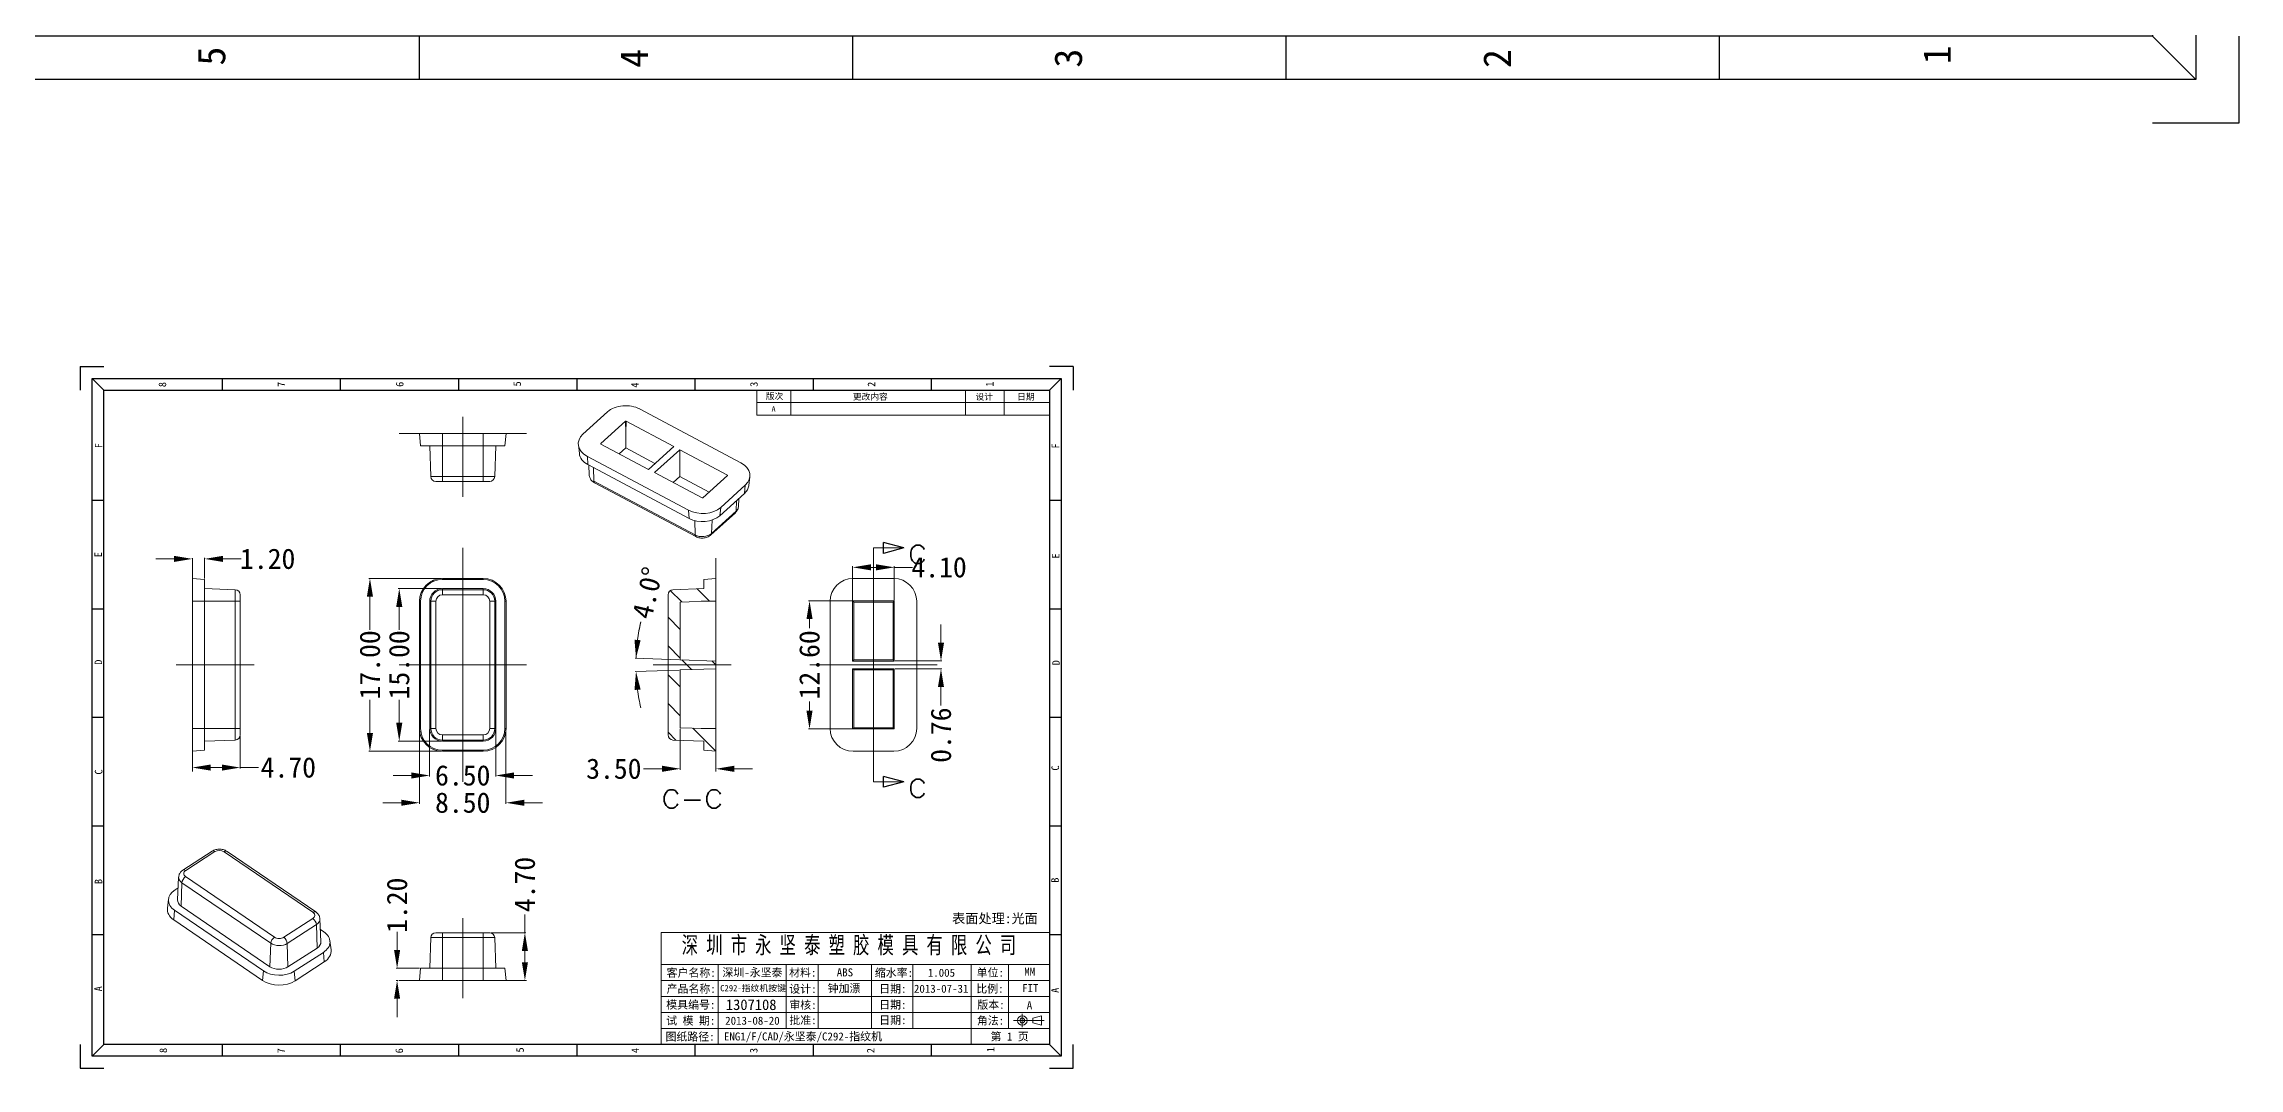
# Model space of a CAD drawing. Header units: inches. Extents: x 891 to 1249, y 156 to 796.
# Drawn here: x 1032.9 to 1248.7, y 179.3 to 280 of the extents above; entities that cross this region are included whole.
import ezdxf
from ezdxf.enums import TextEntityAlignment as Align
from ezdxf.lldxf.tags import DXFTag

# ---------------------------------------------------------------- set-up
doc = ezdxf.new("R2010")
doc.units = ezdxf.units.IN
doc.header["$MEASUREMENT"] = 0
doc.layers.add('30', color=7, linetype='Continuous', true_color=0xffffff)
doc.layers.add('50', color=7, linetype='Continuous')
doc.layers.add('dtext', color=4, linetype='Continuous')
doc.layers.add('dim', color=82, linetype='Continuous', lineweight=9)
doc.layers.add('moldbase', color=7, linetype='Continuous', lineweight=20)
doc.styles.add('blockfont', font='simplex.shx', dxfattribs={"bigfont": 'bigfont'})
doc.styles.add('仿宋', font='SIMFANG.TTF', dxfattribs={"width": 0.7})
doc.styles.add('宋体', font='SimSun.ttf', dxfattribs={"width": 0.7})
tags = doc.linetypes.add('CENTER', pattern=[2, 1.25, -0.25, 0.25, -0.25]).pattern_tags.tags
tags[10:11] = [DXFTag(74, 4), DXFTag(75, 0), DXFTag(340, '0'), DXFTag(46, 0.0), DXFTag(50, 0.0), DXFTag(44, 0.0), DXFTag(45, 0.0)]
tags[8:9] = [DXFTag(74, 4), DXFTag(75, 0), DXFTag(340, '0'), DXFTag(46, 0.0), DXFTag(50, 0.0), DXFTag(44, 0.0), DXFTag(45, 0.0)]
tags[6:7] = [DXFTag(74, 4), DXFTag(75, 0), DXFTag(340, '0'), DXFTag(46, 0.0), DXFTag(50, 0.0), DXFTag(44, 0.0), DXFTag(45, 0.0)]
tags[4:5] = [DXFTag(74, 4), DXFTag(75, 0), DXFTag(340, '0'), DXFTag(46, 0.0), DXFTag(50, 0.0), DXFTag(44, 0.0), DXFTag(45, 0.0)]
tags = doc.linetypes.add('PHANTOM', pattern=[2.5, 1.25, -0.25, 0.25, -0.25, 0.25, -0.25]).pattern_tags.tags
tags[14:15] = [DXFTag(74, 4), DXFTag(75, 0), DXFTag(340, '0'), DXFTag(46, 0.0), DXFTag(50, 0.0), DXFTag(44, 0.0), DXFTag(45, 0.0)]
tags[12:13] = [DXFTag(74, 4), DXFTag(75, 0), DXFTag(340, '0'), DXFTag(46, 0.0), DXFTag(50, 0.0), DXFTag(44, 0.0), DXFTag(45, 0.0)]
tags[10:11] = [DXFTag(74, 4), DXFTag(75, 0), DXFTag(340, '0'), DXFTag(46, 0.0), DXFTag(50, 0.0), DXFTag(44, 0.0), DXFTag(45, 0.0)]
tags[8:9] = [DXFTag(74, 4), DXFTag(75, 0), DXFTag(340, '0'), DXFTag(46, 0.0), DXFTag(50, 0.0), DXFTag(44, 0.0), DXFTag(45, 0.0)]
tags[6:7] = [DXFTag(74, 4), DXFTag(75, 0), DXFTag(340, '0'), DXFTag(46, 0.0), DXFTag(50, 0.0), DXFTag(44, 0.0), DXFTag(45, 0.0)]
tags[4:5] = [DXFTag(74, 4), DXFTag(75, 0), DXFTag(340, '0'), DXFTag(46, 0.0), DXFTag(50, 0.0), DXFTag(44, 0.0), DXFTag(45, 0.0)]
doc.dimstyles.new('2', dxfattribs={"dimtxt": 2, "dimasz": 1.8, "dimexe": 0.1, "dimexo": 0.1, "dimgap": 0.1, "dimtad": 0, "dimzin": 0, "dimdsep": 46, "dimtxsty": 'Standard', "dimcen": 0, "dimclrd": 4, "dimclre": 4, "dimclrt": 3, "dimadec": 1, "dimazin": 0, "dimtfac": 1, "dimtofl": 0, "dimtmove": 0, "dimatfit": 3, "dimfxl": 0.18, "dimtolj": 1, "dimtzin": 0, "dimlwd": 9, "dimlwe": 9, "dimarcsym": 0})

# ---------------------------------------------------------------- blocks, each defined once
blk = doc.blocks.new('HATCH5')
at = {"color": 6, "lineweight": 9}
for p, q in [((125.69, 133.79), (126.47, 134.57)), ((128.1, 133.37), (129.3, 134.57)), ((130.93, 133.37), (132.13, 134.57)), ((133.76, 133.37), (134.96, 134.57)), ((136.59, 133.37), (137.79, 134.57)), ((139.28, 133.23), (140.4, 134.35)), ((124.6, 129.87), (126.88, 132.15)), ((132.64, 132.25), (133.59, 133.2)), ((139.37, 130.5), (140.57, 131.7)), ((133.09, 129.87), (133.49, 130.27)), ((141.58, 129.87), (141.59, 129.89))]:
    blk.add_line(p, q, dxfattribs=at)
blk = doc.blocks.new('ASSORTED_DRAFT3')
at = {"color": 13}
for p, q in [((144.6, 96.41), (144.06, 98.41)), ((144.06, 98.41), (145.13, 98.41)), ((144.6, 96.41), (145.13, 98.41))]:
    blk.add_line(p, q, dxfattribs=at)
blk = doc.blocks.new('ASSORTED_DRAFT4')
at = {"color": 13}
for p, q in [((121.6, 96.41), (121.06, 98.41)), ((121.06, 98.41), (122.13, 98.41)), ((121.6, 96.41), (122.13, 98.41))]:
    blk.add_line(p, q, dxfattribs=at)
blk = doc.blocks.new('*D14')
at = {"layer": 'Defpoints', "color": 0, "lineweight": 9}
for p in [(1072.08, 226.48), (1067.84, 211.48), (1072.08, 211.48)]:
    blk.add_point(p, dxfattribs=at)
at = {"layer": 'dim', "color": 4, "lineweight": 9}
for p, q in [((1071.98, 226.48), (1067.74, 226.48)), ((1067.84, 224.68), (1067.84, 222.41)), ((1067.84, 213.28), (1067.84, 215.54)), ((1071.98, 211.48), (1067.74, 211.48))]:
    blk.add_line(p, q, dxfattribs=at)
for points in [[(1067.54, 224.68), (1068.14, 224.68), (1067.84, 226.48)], [(1067.54, 213.28), (1068.14, 213.28), (1067.84, 211.48)]]:
    blk.add_solid(points, dxfattribs=at)
at = {"layer": 'dim', "color": 3, "lineweight": 9, "insert": (1067.84, 218.98), "char_height": 2, "attachment_point": 5, "rotation": 90}
blk.add_mtext('\\A1;15.00', dxfattribs=at)
blk = doc.blocks.new('*D15')
at = {"layer": 'Defpoints', "color": 0, "lineweight": 9}
for p in [(1064.96, 227.48), (1072.08, 227.48), (1072.08, 210.48)]:
    blk.add_point(p, dxfattribs=at)
at = {"layer": 'dim', "color": 4, "lineweight": 9}
for p, q in [((1071.98, 227.48), (1064.86, 227.48)), ((1064.96, 225.68), (1064.96, 222.41)), ((1064.96, 212.28), (1064.96, 215.54)), ((1071.98, 210.48), (1064.86, 210.48))]:
    blk.add_line(p, q, dxfattribs=at)
for points in [[(1064.66, 225.68), (1065.26, 225.68), (1064.96, 227.48)], [(1064.66, 212.28), (1065.26, 212.28), (1064.96, 210.48)]]:
    blk.add_solid(points, dxfattribs=at)
at = {"layer": 'dim', "color": 3, "lineweight": 9, "insert": (1064.96, 218.98), "char_height": 2, "attachment_point": 5, "rotation": 90}
blk.add_mtext('\\A1;17.00', dxfattribs=at)
blk = doc.blocks.new('*D16')
at = {"layer": 'Defpoints', "color": 0, "lineweight": 9}
for p in [(1070.83, 212.73), (1077.33, 212.73), (1077.33, 208.1)]:
    blk.add_point(p, dxfattribs=at)
at = {"layer": 'dim', "color": 4, "lineweight": 9}
for p, q in [((1070.83, 212.63), (1070.83, 208)), ((1077.33, 212.63), (1077.33, 208)), ((1069.03, 208.1), (1067.23, 208.1)), ((1079.13, 208.1), (1080.93, 208.1))]:
    blk.add_line(p, q, dxfattribs=at)
for points in [[(1069.03, 208.4), (1069.03, 207.8), (1070.83, 208.1)], [(1079.13, 208.4), (1079.13, 207.8), (1077.33, 208.1)]]:
    blk.add_solid(points, dxfattribs=at)
at = {"layer": 'dim', "color": 3, "lineweight": 9, "insert": (1074.08, 208.1), "char_height": 2, "attachment_point": 5}
blk.add_mtext('\\A1;6.50', dxfattribs=at)
blk = doc.blocks.new('*D17')
at = {"layer": 'Defpoints', "color": 0, "lineweight": 9}
for p in [(1069.83, 212.73), (1078.33, 212.73), (1078.33, 205.42)]:
    blk.add_point(p, dxfattribs=at)
at = {"layer": 'dim', "color": 4, "lineweight": 9}
for p, q in [((1069.83, 212.63), (1069.83, 205.32)), ((1078.33, 212.63), (1078.33, 205.32)), ((1068.03, 205.42), (1066.23, 205.42)), ((1080.13, 205.42), (1081.93, 205.42))]:
    blk.add_line(p, q, dxfattribs=at)
for points in [[(1068.03, 205.72), (1068.03, 205.12), (1069.83, 205.42)], [(1080.13, 205.72), (1080.13, 205.12), (1078.33, 205.42)]]:
    blk.add_solid(points, dxfattribs=at)
at = {"layer": 'dim', "color": 3, "lineweight": 9, "insert": (1074.08, 205.42), "char_height": 2, "attachment_point": 5}
blk.add_mtext('\\A1;8.50', dxfattribs=at)
blk = doc.blocks.new('*D18')
at = {"layer": 'Defpoints', "color": 0, "lineweight": 9}
for p in [(1116.49, 228.57), (1112.39, 225.23), (1116.49, 225.23)]:
    blk.add_point(p, dxfattribs=at)
at = {"layer": 'dim', "color": 4, "lineweight": 9}
for p, q in [((1112.39, 225.33), (1112.39, 228.67)), ((1114.19, 228.57), (1114.69, 228.57)), ((1116.49, 225.33), (1116.49, 228.67)), ((1116.49, 228.57), (1118.29, 228.57))]:
    blk.add_line(p, q, dxfattribs=at)
for points in [[(1114.19, 228.87), (1114.19, 228.27), (1112.39, 228.57)], [(1114.69, 228.87), (1114.69, 228.27), (1116.49, 228.57)]]:
    blk.add_solid(points, dxfattribs=at)
at = {"layer": 'dim', "color": 3, "lineweight": 9, "insert": (1120.89, 228.57), "char_height": 2, "attachment_point": 5}
blk.add_mtext('\\A1;4.10', dxfattribs=at)
blk = doc.blocks.new('*D19')
at = {"layer": 'Defpoints', "color": 0, "lineweight": 9}
for p in [(1116.49, 219.36), (1116.49, 218.6), (1121.08, 218.6)]:
    blk.add_point(p, dxfattribs=at)
at = {"layer": 'dim', "color": 4, "lineweight": 9}
for p, q in [((1121.08, 221.16), (1121.08, 222.96)), ((1116.59, 219.36), (1121.18, 219.36)), ((1116.59, 218.6), (1121.18, 218.6)), ((1121.08, 216.8), (1121.08, 215))]:
    blk.add_line(p, q, dxfattribs=at)
for points in [[(1120.78, 221.16), (1121.38, 221.16), (1121.08, 219.36)], [(1120.78, 216.8), (1121.38, 216.8), (1121.08, 218.6)]]:
    blk.add_solid(points, dxfattribs=at)
at = {"layer": 'dim', "color": 3, "lineweight": 9, "insert": (1121.08, 212.07), "char_height": 2, "attachment_point": 5, "rotation": 90}
blk.add_mtext('\\A1;0.76', dxfattribs=at)
blk = doc.blocks.new('*D20')
at = {"layer": 'Defpoints', "color": 0, "lineweight": 9}
for p in [(1112.44, 225.28), (1108.16, 212.68), (1112.44, 212.68)]:
    blk.add_point(p, dxfattribs=at)
at = {"layer": 'dim', "color": 4, "lineweight": 9}
for p, q in [((1112.34, 225.28), (1108.06, 225.28)), ((1108.16, 223.48), (1108.16, 222.58)), ((1108.16, 214.48), (1108.16, 215.38)), ((1112.34, 212.68), (1108.06, 212.68))]:
    blk.add_line(p, q, dxfattribs=at)
for points in [[(1107.86, 223.48), (1108.46, 223.48), (1108.16, 225.28)], [(1107.86, 214.48), (1108.46, 214.48), (1108.16, 212.68)]]:
    blk.add_solid(points, dxfattribs=at)
at = {"layer": 'dim', "color": 3, "lineweight": 9, "insert": (1108.16, 218.98), "char_height": 2, "attachment_point": 5, "rotation": 90}
blk.add_mtext('\\A1;12.60', dxfattribs=at)
blk = doc.blocks.new('*D21')
at = {"layer": 'Defpoints', "color": 0, "lineweight": 9}
for p in [(1091.1, 218.76), (1095.46, 219.48), (1095.46, 218.48), (1098.96, 219.36), (1098.96, 218.6)]:
    blk.add_point(p, dxfattribs=at)
at = {"layer": 'dim', "color": 4, "lineweight": 9}
for p, q in [((1095.36, 219.48), (1091.01, 219.63)), ((1095.36, 218.47), (1091.01, 218.32))]:
    blk.add_line(p, q, dxfattribs=at)
for start, end in [(166.9412, 178), (166.9541, 172.477), (187.523, 193.0459)]:
    blk.add_arc((1109.78, 218.98), 18.68, start, end, dxfattribs=at)
for points in [[(1091.56, 221.4), (1090.96, 221.45), (1091.11, 219.63)], [(1090.96, 216.51), (1091.56, 216.56), (1091.11, 218.33)]]:
    blk.add_solid(points, dxfattribs=at)
at = {"layer": 'dim', "color": 3, "lineweight": 9, "insert": (1092.24, 226.06), "char_height": 2, "attachment_point": 5, "rotation": 76.9412}
blk.add_mtext('\\A1;4.0°', dxfattribs=at)
blk = doc.blocks.new('*D22')
at = {"layer": 'Defpoints', "color": 0, "lineweight": 9}
for p in [(1095.46, 212.8), (1095.46, 208.76), (1098.96, 208.48)]:
    blk.add_point(p, dxfattribs=at)
at = {"layer": 'dim', "color": 4, "lineweight": 9}
for p, q in [((1095.46, 212.7), (1095.46, 208.66)), ((1093.66, 208.76), (1091.86, 208.76)), ((1098.96, 208.58), (1098.96, 208.86)), ((1100.76, 208.76), (1102.56, 208.76))]:
    blk.add_line(p, q, dxfattribs=at)
for points in [[(1093.66, 209.06), (1093.66, 208.46), (1095.46, 208.76)], [(1100.76, 209.06), (1100.76, 208.46), (1098.96, 208.76)]]:
    blk.add_solid(points, dxfattribs=at)
at = {"layer": 'dim', "color": 3, "lineweight": 9, "insert": (1088.93, 208.76), "char_height": 2, "attachment_point": 5}
blk.add_mtext('\\A1;3.50', dxfattribs=at)
blk = doc.blocks.new('*D23')
at = {"layer": 'Defpoints', "color": 0, "lineweight": 9}
for p in [(1067.63, 189.14), (1067.83, 187.94), (1069.94, 189.14)]:
    blk.add_point(p, dxfattribs=at)
at = {"layer": 'dim', "color": 4, "lineweight": 9}
for p, q in [((1067.63, 190.94), (1067.63, 192.74)), ((1069.84, 189.14), (1067.53, 189.14)), ((1067.73, 187.94), (1067.53, 187.94)), ((1067.63, 186.14), (1067.63, 184.34))]:
    blk.add_line(p, q, dxfattribs=at)
for points in [[(1067.33, 190.94), (1067.93, 190.94), (1067.63, 189.14)], [(1067.33, 186.14), (1067.93, 186.14), (1067.63, 187.94)]]:
    blk.add_solid(points, dxfattribs=at)
at = {"layer": 'dim', "color": 3, "lineweight": 9, "insert": (1067.63, 195.34), "char_height": 2, "attachment_point": 5, "rotation": 90}
blk.add_mtext('\\A1;1.20', dxfattribs=at)
blk = doc.blocks.new('*D24')
at = {"layer": 'Defpoints', "color": 0, "lineweight": 9}
for p in [(1076.73, 192.64), (1080.19, 192.64), (1080.33, 187.94)]:
    blk.add_point(p, dxfattribs=at)
at = {"layer": 'dim', "color": 4, "lineweight": 9}
for p, q in [((1080.19, 192.64), (1080.19, 194.44)), ((1076.83, 192.64), (1080.29, 192.64)), ((1080.19, 189.74), (1080.19, 190.84)), ((1080.23, 187.94), (1080.09, 187.94))]:
    blk.add_line(p, q, dxfattribs=at)
for points in [[(1079.89, 190.84), (1080.49, 190.84), (1080.19, 192.64)], [(1079.89, 189.74), (1080.49, 189.74), (1080.19, 187.94)]]:
    blk.add_solid(points, dxfattribs=at)
at = {"layer": 'dim', "color": 3, "lineweight": 9, "insert": (1080.19, 197.38), "char_height": 2, "attachment_point": 5, "rotation": 90}
blk.add_mtext('\\A1;4.70', dxfattribs=at)
blk = doc.blocks.new('*D25')
at = {"layer": 'Defpoints', "color": 0, "lineweight": 9}
for p in [(1047.51, 229.48), (1048.71, 229.4), (1048.71, 227.37)]:
    blk.add_point(p, dxfattribs=at)
at = {"layer": 'dim', "color": 4, "lineweight": 9}
for p, q in [((1045.71, 229.4), (1043.91, 229.4)), ((1047.51, 229.38), (1047.51, 229.3)), ((1048.71, 227.47), (1048.71, 229.5)), ((1050.51, 229.4), (1052.31, 229.4))]:
    blk.add_line(p, q, dxfattribs=at)
for points in [[(1045.71, 229.7), (1045.71, 229.1), (1047.51, 229.4)], [(1050.51, 229.7), (1050.51, 229.1), (1048.71, 229.4)]]:
    blk.add_solid(points, dxfattribs=at)
at = {"layer": 'dim', "color": 3, "lineweight": 9, "insert": (1054.91, 229.4), "char_height": 2, "attachment_point": 5}
blk.add_mtext('\\A1;1.20', dxfattribs=at)
blk = doc.blocks.new('*D26')
at = {"layer": 'Defpoints', "color": 0, "lineweight": 9}
for p in [(1052.21, 212.08), (1047.51, 208.48), (1052.21, 208.88)]:
    blk.add_point(p, dxfattribs=at)
at = {"layer": 'dim', "color": 4, "lineweight": 9}
for p, q in [((1052.21, 211.98), (1052.21, 208.78)), ((1047.51, 208.58), (1047.51, 208.98)), ((1049.31, 208.88), (1050.41, 208.88)), ((1052.21, 208.88), (1054.01, 208.88))]:
    blk.add_line(p, q, dxfattribs=at)
for points in [[(1049.31, 209.18), (1049.31, 208.58), (1047.51, 208.88)], [(1050.41, 209.18), (1050.41, 208.58), (1052.21, 208.88)]]:
    blk.add_solid(points, dxfattribs=at)
at = {"layer": 'dim', "color": 3, "lineweight": 9, "insert": (1056.94, 208.88), "char_height": 2, "attachment_point": 5}
blk.add_mtext('\\A1;4.70', dxfattribs=at)
blk = doc.blocks.new('7')
at = {"color": 8}
for p, q in [((2005.95, 533.19), (2015.95, 533.19)), ((2005.95, 533.19), (2005.95, 523.19)), ((2425.95, 533.19), (2415.95, 533.19)), ((2425.95, 533.19), (2425.95, 523.19)), ((2005.95, 246.19), (2005.95, 236.19)), ((2425.95, 236.19), (2425.95, 246.19)), ((2005.95, 236.19), (2015.95, 236.19)), ((2415.95, 236.19), (2425.95, 236.19))]:
    blk.add_line(p, q, dxfattribs=at)
for p, q in [((2065.95, 528.19), (2065.95, 523.19)), ((2115.95, 528.19), (2115.95, 523.19)), ((2165.95, 528.19), (2165.95, 523.19)), ((2215.95, 528.19), (2215.95, 523.19)), ((2265.95, 528.19), (2265.95, 523.19)), ((2315.95, 528.19), (2315.95, 523.19)), ((2365.95, 528.19), (2365.95, 523.19)), ((2010.95, 476.69), (2015.95, 476.69)), ((2415.95, 476.69), (2420.95, 476.69)), ((2010.95, 430.69), (2015.95, 430.69)), ((2415.95, 430.69), (2420.95, 430.69)), ((2015.95, 384.69), (2010.95, 384.69)), ((2420.95, 384.69), (2415.95, 384.69)), ((2010.95, 338.69), (2015.95, 338.69)), ((2415.95, 338.69), (2420.95, 338.69)), ((2010.95, 292.69), (2015.95, 292.69)), ((2415.95, 292.69), (2420.95, 292.69)), ((2065.95, 246.19), (2065.95, 241.19)), ((2115.95, 246.19), (2115.95, 241.19)), ((2165.95, 246.19), (2165.95, 241.19)), ((2215.95, 246.19), (2215.95, 241.19)), ((2265.95, 246.19), (2265.95, 241.19)), ((2315.95, 246.19), (2315.95, 241.19)), ((2365.95, 246.19), (2365.95, 241.19))]:
    blk.add_line(p, q)
for points in [[(2420.95, 241.19), (2010.95, 241.19), (2010.95, 528.19), (2420.95, 528.19)], [(2415.95, 246.19), (2015.95, 246.19), (2015.95, 523.19), (2415.95, 523.19)]]:
    blk.add_lwpolyline(points, close=True)
at = {"layer": 'moldbase'}
for p, q in [((2015.95, 523.19), (2010.95, 528.19)), ((2415.95, 523.19), (2420.95, 528.19)), ((2015.95, 246.19), (2010.95, 241.19)), ((2415.95, 246.19), (2420.95, 241.19))]:
    blk.add_line(p, q, dxfattribs=at)
at = {"style": '宋体'}
for s, p in [('8', (2040.68, 525.55)), ('7', (2090.98, 525.61)), ('6', (2141.1, 525.67)), ('5', (2190.78, 525.86)), ('4', (2240.62, 525.31)), ('3', (2290.97, 525.69)), ('2', (2340.66, 525.65)), ('1', (2390.7, 525.72)), ('F', (2013.73, 499.72)), ('F', (2418.51, 499.58)), ('E', (2013.51, 453.59)), ('E', (2418.59, 453)), ('D', (2013.59, 408.03)), ('D', (2418.74, 407.79)), ('C', (2013.7, 361.55)), ('C', (2418.42, 363.23)), ('B', (2418.34, 315.76)), ('B', (2013.65, 315.18)), ('A', (2013.54, 269.78)), ('A', (2418.32, 269.13)), ('8', (2041.05, 243.68)), ('7', (2090.91, 243.53)), ('6', (2140.91, 243.54)), ('5', (2192.02, 243.9)), ('4', (2240.76, 243.63)), ('3', (2290.87, 243.67)), ('2', (2340.34, 243.62)), ('1', (2391.09, 244.05))]:
    blk.add_text(s, height=3.2, rotation=90, dxfattribs=at).set_placement(p, align=Align.MIDDLE)

msp = doc.modelspace()

# ---------------------------------------------------------------- linework, layer by layer
at = {"color": 7, "lineweight": 9}
for p, q in [((1093.573, 192.653), (1131.735, 192.653)), ((1093.573, 181.648), (1093.573, 192.653)), ((1131.735, 192.653), (1131.735, 181.648)), ((1093.573, 189.509), (1131.735, 189.509)), ((1093.573, 187.937), (1131.735, 187.937)), ((1099.173, 181.648), (1099.173, 189.509)), ((1105.872, 189.509), (1105.872, 183.22)), ((1109.016, 183.22), (1109.016, 189.509)), ((1114.259, 183.22), (1114.259, 189.509)), ((1118.33, 183.22), (1118.33, 189.509)), ((1124.051, 181.648), (1124.051, 189.509)), ((1127.719, 183.22), (1127.719, 189.509)), ((1093.573, 186.365), (1131.735, 186.365)), ((1093.573, 184.792), (1131.735, 184.792)), ((1093.573, 183.22), (1131.735, 183.22)), ((1094.862, 181.648), (1131.735, 181.648))]:
    msp.add_line(p, q, dxfattribs=at)
at = {"layer": '30', "color": 7, "lineweight": 9}
for p, q in [((1088.316, 243.862), (1085.896, 241.67)), ((1101.421, 238.848), (1091.468, 244.142)), ((1069.834, 241.722), (1069.939, 240.522)), ((1069.834, 241.722), (1072.084, 241.722)), ((1072.084, 241.722), (1072.084, 240.522)), ((1072.084, 241.722), (1076.084, 241.722)), ((1076.084, 241.722), (1078.334, 241.722)), ((1076.084, 241.722), (1076.084, 240.522)), ((1078.334, 241.722), (1078.229, 240.522)), ((1087.648, 240.738), (1090.067, 242.93)), ((1090.067, 242.93), (1090.096, 241.877)), ((1090.096, 241.877), (1090.093, 240.315)), ((1090.137, 242.937), (1090.096, 241.877)), ((1090.137, 242.937), (1094.813, 240.45)), ((1069.939, 240.522), (1072.084, 240.522)), ((1070.834, 240.522), (1070.939, 237.505)), ((1072.084, 240.522), (1072.084, 237.505)), ((1072.084, 240.522), (1076.084, 240.522)), ((1076.084, 240.522), (1076.084, 237.505)), ((1076.084, 240.522), (1078.229, 240.522)), ((1077.334, 240.522), (1077.229, 237.505)), ((1085.444, 240.611), (1085.539, 239.75)), ((1086.326, 239.484), (1096.279, 234.19)), ((1086.326, 239.484), (1086.38, 238.676)), ((1087.648, 240.738), (1087.649, 240.695)), ((1092.333, 238.203), (1087.657, 240.69)), ((1089.453, 239.735), (1090.093, 240.315)), ((1090.093, 240.315), (1092.973, 238.783)), ((1092.333, 238.203), (1094.813, 240.45)), ((1095.415, 240.13), (1092.935, 237.883)), ((1095.41, 237.486), (1095.415, 240.13)), ((1095.415, 240.13), (1100.09, 237.642)), ((1070.939, 237.505), (1072.084, 237.505)), ((1072.084, 237.505), (1072.084, 237.022)), ((1072.084, 237.505), (1076.084, 237.505)), ((1076.084, 237.505), (1076.084, 237.022)), ((1076.084, 237.505), (1077.229, 237.505)), ((1086.38, 238.676), (1096.333, 233.382)), ((1086.474, 238.626), (1086.51, 237.661)), ((1086.937, 238.38), (1086.962, 237.048)), ((1097.61, 235.395), (1092.935, 237.883)), ((1095.41, 237.486), (1094.77, 236.906)), ((1095.41, 237.486), (1098.29, 235.954)), ((1100.1, 237.594), (1097.68, 235.402)), ((1100.09, 237.642), (1100.088, 237.583)), ((1102.187, 236.601), (1102.301, 237.459)), ((1072.084, 237.022), (1071.439, 237.022)), ((1076.084, 237.022), (1072.084, 237.022)), ((1076.729, 237.022), (1076.084, 237.022)), ((1086.962, 237.048), (1096.915, 231.754)), ((1087.029, 236.893), (1096.982, 231.599)), ((1099.339, 233.649), (1101.759, 235.841)), ((1099.432, 234.47), (1101.852, 236.662)), ((1101.17, 234.534), (1101.219, 235.352)), ((1101.852, 236.662), (1101.759, 235.841)), ((1096.279, 234.19), (1096.333, 233.382)), ((1096.888, 233.168), (1096.915, 231.754)), ((1098.456, 231.75), (1100.876, 233.942)), ((1098.518, 231.896), (1100.938, 234.088)), ((1098.585, 233.221), (1098.518, 231.896)), ((1099.432, 234.47), (1099.339, 233.649)), ((1100.992, 235.146), (1100.938, 234.088)), ((1047.511, 225.228), (1047.511, 227.478)), ((1047.511, 227.478), (1048.711, 227.373)), ((1048.711, 225.228), (1048.711, 227.373)), ((1072.084, 227.478), (1076.084, 227.478)), ((1072.084, 227.478), (1072.084, 227.373)), ((1072.084, 227.373), (1076.084, 227.373)), ((1076.084, 227.478), (1076.084, 227.373)), ((1097.759, 227.373), (1098.959, 227.478)), ((1097.759, 226.478), (1097.759, 227.373)), ((1098.959, 227.478), (1098.959, 225.278)), ((1116.441, 227.478), (1112.441, 227.478)), ((1047.511, 225.228), (1048.711, 225.228)), ((1047.511, 212.728), (1047.511, 225.228)), ((1048.711, 226.478), (1051.728, 226.373)), ((1048.711, 212.728), (1048.711, 225.228)), ((1048.711, 225.228), (1051.728, 225.228)), ((1051.728, 225.228), (1051.728, 226.373)), ((1051.728, 212.728), (1051.728, 225.228)), ((1052.211, 225.228), (1051.728, 225.228)), ((1052.211, 225.873), (1052.211, 225.228)), ((1052.211, 225.228), (1052.211, 212.728)), ((1069.834, 212.728), (1069.834, 225.228)), ((1069.834, 225.228), (1069.939, 225.228)), ((1069.939, 212.728), (1069.939, 225.228)), ((1070.834, 225.228), (1070.939, 225.228)), ((1070.834, 225.228), (1070.834, 212.728)), ((1071.439, 225.228), (1070.939, 225.228)), ((1070.939, 212.728), (1070.939, 225.228)), ((1071.439, 225.228), (1071.439, 212.728)), ((1072.084, 226.478), (1072.084, 226.373)), ((1076.084, 226.478), (1072.084, 226.478)), ((1072.084, 226.373), (1072.084, 225.873)), ((1072.084, 226.373), (1076.084, 226.373)), ((1076.084, 225.873), (1072.084, 225.873)), ((1076.084, 226.478), (1076.084, 226.373)), ((1076.084, 226.373), (1076.084, 225.873)), ((1076.729, 212.728), (1076.729, 225.228)), ((1077.229, 225.228), (1076.729, 225.228)), ((1077.229, 225.228), (1077.229, 212.728)), ((1077.334, 225.228), (1077.229, 225.228)), ((1077.334, 212.728), (1077.334, 225.228)), ((1078.334, 225.228), (1078.229, 225.228)), ((1078.229, 225.228), (1078.229, 212.728)), ((1078.334, 225.228), (1078.334, 212.728)), ((1094.259, 212.083), (1094.259, 225.873)), ((1094.741, 226.373), (1097.759, 226.478)), ((1095.459, 225.156), (1098.959, 225.278)), ((1095.459, 219.478), (1095.459, 225.156)), ((1098.959, 225.228), (1097.527, 225.228)), ((1098.959, 225.278), (1098.959, 225.228)), ((1098.959, 225.228), (1098.959, 219.356)), ((1110.191, 225.228), (1110.191, 212.728)), ((1112.391, 219.356), (1112.391, 225.228)), ((1112.391, 225.228), (1112.441, 225.228)), ((1112.441, 225.278), (1116.441, 225.278)), ((1112.441, 225.278), (1112.441, 225.228)), ((1112.441, 225.228), (1112.514, 225.156)), ((1112.514, 219.478), (1112.514, 225.156)), ((1112.514, 225.156), (1116.369, 225.156)), ((1116.441, 225.228), (1116.369, 225.156)), ((1116.369, 225.156), (1116.369, 219.478)), ((1116.441, 225.278), (1116.441, 225.228)), ((1116.491, 225.228), (1116.441, 225.228)), ((1116.491, 225.228), (1116.491, 219.356)), ((1118.691, 212.728), (1118.691, 225.228)), ((1095.459, 219.478), (1098.959, 219.356)), ((1098.959, 218.6), (1095.459, 218.478)), ((1095.459, 212.8), (1095.459, 218.478)), ((1098.959, 219.356), (1098.959, 218.6)), ((1098.959, 218.6), (1098.959, 212.728)), ((1112.514, 219.478), (1112.391, 219.356)), ((1112.391, 219.356), (1116.491, 219.356)), ((1112.391, 212.728), (1112.391, 218.6)), ((1116.491, 218.6), (1112.391, 218.6)), ((1112.514, 218.478), (1112.391, 218.6)), ((1112.514, 219.478), (1116.369, 219.478)), ((1116.369, 218.478), (1112.514, 218.478)), ((1112.514, 212.8), (1112.514, 218.478)), ((1116.369, 219.478), (1116.491, 219.356)), ((1116.369, 218.478), (1116.491, 218.6)), ((1116.369, 218.478), (1116.369, 212.8)), ((1116.491, 218.6), (1116.491, 212.728)), ((1047.511, 210.478), (1047.511, 212.728)), ((1047.511, 212.728), (1048.711, 212.728)), ((1048.711, 210.583), (1048.711, 212.728)), ((1048.711, 212.728), (1051.728, 212.728)), ((1048.711, 211.478), (1051.728, 211.583)), ((1051.728, 211.583), (1051.728, 212.728)), ((1052.211, 212.728), (1051.728, 212.728)), ((1052.211, 212.083), (1052.211, 212.728)), ((1069.834, 212.728), (1069.939, 212.728)), ((1070.834, 212.728), (1070.939, 212.728)), ((1071.439, 212.728), (1070.939, 212.728)), ((1072.084, 212.083), (1072.084, 211.583)), ((1072.084, 212.083), (1076.084, 212.083)), ((1076.084, 211.583), (1072.084, 211.583)), ((1072.084, 211.478), (1072.084, 211.583)), ((1072.084, 211.478), (1076.084, 211.478)), ((1076.084, 212.083), (1076.084, 211.583)), ((1076.084, 211.478), (1076.084, 211.583)), ((1077.229, 212.728), (1076.729, 212.728)), ((1077.334, 212.728), (1077.229, 212.728)), ((1078.334, 212.728), (1078.229, 212.728)), ((1097.759, 211.478), (1094.741, 211.583)), ((1098.959, 212.678), (1095.459, 212.8)), ((1098.959, 212.728), (1097.527, 212.728)), ((1097.759, 210.583), (1097.759, 211.478)), ((1098.959, 212.728), (1098.959, 212.678)), ((1098.959, 212.678), (1098.959, 210.478)), ((1112.391, 212.728), (1112.441, 212.728)), ((1112.441, 212.728), (1112.514, 212.8)), ((1112.441, 212.678), (1112.441, 212.728)), ((1116.441, 212.678), (1112.441, 212.678)), ((1116.369, 212.8), (1112.514, 212.8)), ((1116.441, 212.728), (1116.369, 212.8)), ((1116.491, 212.728), (1116.441, 212.728)), ((1116.441, 212.678), (1116.441, 212.728)), ((1047.511, 210.478), (1048.711, 210.583)), ((1072.084, 210.478), (1072.084, 210.583)), ((1076.084, 210.583), (1072.084, 210.583)), ((1076.084, 210.478), (1072.084, 210.478)), ((1076.084, 210.478), (1076.084, 210.583)), ((1098.959, 210.478), (1097.759, 210.583)), ((1112.441, 210.478), (1116.441, 210.478)), ((1049.448, 200.657), (1046.585, 198.806)), ((1059.643, 194.685), (1050.914, 200.641)), ((1049.721, 200.611), (1046.858, 198.76)), ((1059.362, 194.646), (1050.633, 200.602)), ((1045.803, 196.858), (1046.111, 197.057)), ((1046.163, 198.119), (1046.052, 195.866)), ((1046.406, 195.258), (1046.488, 197.562)), ((1055.218, 191.606), (1046.488, 197.562)), ((1046.847, 198.154), (1055.576, 192.198)), ((1045.163, 195.953), (1045.056, 195.062)), ((1045.688, 193.898), (1045.766, 194.844)), ((1054.495, 188.887), (1045.766, 194.844)), ((1046.406, 195.258), (1055.136, 189.301)), ((1054.418, 187.942), (1045.688, 193.898)), ((1056.488, 192.189), (1059.351, 194.04)), ((1059.699, 193.441), (1056.836, 191.59)), ((1059.766, 191.135), (1059.699, 193.441)), ((1060.143, 191.753), (1060.044, 194.007)), ((1060.09, 192.955), (1060.429, 192.723)), ((1070.834, 189.143), (1070.939, 192.16)), ((1072.084, 192.16), (1070.939, 192.16)), ((1071.439, 192.643), (1072.084, 192.643)), ((1072.084, 192.643), (1076.084, 192.643)), ((1072.084, 192.643), (1072.084, 192.16)), ((1076.084, 192.16), (1072.084, 192.16)), ((1072.084, 189.143), (1072.084, 192.16)), ((1076.084, 192.643), (1076.084, 192.16)), ((1076.084, 192.643), (1076.729, 192.643)), ((1077.229, 192.16), (1076.084, 192.16)), ((1076.084, 189.143), (1076.084, 192.16)), ((1077.334, 189.143), (1077.229, 192.16)), ((1055.136, 189.301), (1055.218, 191.606)), ((1056.903, 189.284), (1056.836, 191.59)), ((1056.903, 189.284), (1059.766, 191.135)), ((1060.391, 190.709), (1057.528, 188.858)), ((1060.462, 189.762), (1060.391, 190.709)), ((1061.134, 190.944), (1061.032, 191.836)), ((1054.418, 187.942), (1054.495, 188.887)), ((1057.599, 187.911), (1057.528, 188.858)), ((1060.462, 189.762), (1057.599, 187.911)), ((1069.834, 187.943), (1069.939, 189.143)), ((1072.084, 187.943), (1069.834, 187.943)), ((1072.084, 189.143), (1069.939, 189.143)), ((1076.084, 189.143), (1072.084, 189.143)), ((1072.084, 187.943), (1072.084, 189.143)), ((1076.084, 187.943), (1072.084, 187.943)), ((1078.229, 189.143), (1076.084, 189.143)), ((1076.084, 187.943), (1076.084, 189.143)), ((1078.334, 187.943), (1076.084, 187.943)), ((1078.334, 187.943), (1078.229, 189.143))]:
    msp.add_line(p, q, dxfattribs=at)
at = {"layer": '30', "color": 1, "linetype": 'PHANTOM', "lineweight": 9, "ltscale": 3}
for p, q in [((1067.834, 241.722), (1080.334, 241.722)), ((1074.084, 235.503), (1074.084, 243.386)), ((1047.511, 208.478), (1047.511, 229.478)), ((1074.084, 207.478), (1074.084, 230.478)), ((1098.959, 208.478), (1098.959, 229.478)), ((1114.441, 207.478), (1114.441, 230.478)), ((1045.909, 218.978), (1053.59, 218.978)), ((1067.834, 218.978), (1080.334, 218.978)), ((1092.782, 218.978), (1100.463, 218.978)), ((1108.191, 218.978), (1120.691, 218.978)), ((1074.084, 186.188), (1074.084, 194.072)), ((1067.834, 187.943), (1080.334, 187.943))]:
    msp.add_line(p, q, dxfattribs=at)
at = {"layer": '30', "color": 1, "lineweight": 9}
for p, q in [((1117.441, 230.478), (1114.441, 230.478)), ((1117.441, 207.478), (1114.441, 207.478))]:
    msp.add_line(p, q, dxfattribs=at)
at = {"layer": '30', "color": 7, "lineweight": 9, "extrusion": (0, 0, -1)}
for centre, radius, start, end in [((-1071.439, 237.522), 0.5, 270, 358), ((-1076.729, 237.522), 0.5, 182, 270), ((-1072.084, 225.228), 2.25, 0, 90), ((-1072.084, 225.228), 2.145, 0, 90), ((-1076.084, 225.228), 2.25, 90, 180), ((-1076.084, 225.228), 2.145, 90, 180), ((-1051.711, 225.873), 0.5, 92, 180), ((-1072.084, 225.228), 1.145, 0, 90), ((-1076.084, 225.228), 1.145, 90, 180), ((-1112.441, 225.228), 0.05, 0, 90), ((-1116.441, 225.228), 0.05, 90, 180), ((-1051.711, 212.083), 0.5, 180, 268), ((-1072.084, 212.728), 2.25, 270, 0), ((-1072.084, 212.728), 2.145, 270, 0), ((-1072.084, 212.728), 1.145, 270, 0), ((-1076.084, 212.728), 2.25, 180, 270), ((-1076.084, 212.728), 1.145, 180, 270), ((-1076.084, 212.728), 2.145, 180, 270), ((-1112.441, 212.728), 0.05, 270, 0), ((-1116.441, 212.728), 0.05, 180, 270)]:
    msp.add_arc(centre, radius, start, end, dxfattribs=at)
at = {"layer": '30', "color": 7, "lineweight": 9}
for centre, radius, start, end in [((1112.441, 225.228), 2.25, 90, 180), ((1116.441, 225.228), 2.25, 0, 90), ((1072.084, 225.228), 1.25, 90, 180), ((1072.084, 225.228), 0.645, 90, 180), ((1076.084, 225.228), 1.25, 0, 90), ((1076.084, 225.228), 0.645, 0, 90), ((1094.759, 225.873), 0.5, 92, 180), ((1072.084, 212.728), 1.25, 180, 270), ((1072.084, 212.728), 0.645, 180, 270), ((1076.084, 212.728), 0.645, 270, 0), ((1076.084, 212.728), 1.25, 270, 0), ((1094.759, 212.083), 0.5, 180, 268), ((1112.441, 212.728), 2.25, 180, 270), ((1116.441, 212.728), 2.25, 270, 0), ((1071.439, 192.143), 0.5, 90, 178), ((1076.729, 192.143), 0.5, 2, 90)]:
    msp.add_arc(centre, radius, start, end, dxfattribs=at)
for centre, major_axis, ratio, start_param, end_param in [((1090.107, 242.909), (-2.25, 0.025), 0.692586, 4.07031, 5.6411064), ((1087.687, 240.717), (-2.25, 0.025), 0.692586, 5.6411064, 7.2119027), ((1090.107, 242.909), (0.05, -0.0005), 0.692586, 0.9287174, 2.4995137), ((1087.678, 239.852), (-2.145, 0.024), 0.692586, 6.3672862, 7.2119027), ((1087.687, 240.717), (0.05, -0.0005), 0.692586, 2.4995137, 4.07031), ((1100.06, 237.615), (0.05, -0.0005), 0.692586, 5.6411064, 7.2119027), ((1100.06, 237.615), (-2.25, 0.025), 0.692586, 2.4995137, 4.07031), ((1087.264, 237.334), (-0.235, -0.441), 0.4319801, 5.6229037, 6.2831913), ((1097.64, 235.423), (0.05, -0.0005), 0.692586, 4.07031, 5.6411064), ((1100.051, 236.749), (-2.145, 0.024), 0.692586, 2.4995137, 3.0575143), ((1097.64, 235.423), (-2.25, 0.025), 0.692586, 0.9287174, 2.4995137), ((1097.631, 234.557), (-2.145, 0.024), 0.692586, 0.9287174, 2.4995137), ((1100.54, 234.312), (-0.336, 0.371), 0.5776832, 3.1415873, 3.6643647), ((1100.027, 234.573), (-1.145, 0.013), 0.692586, 2.4995137, 3.1080749), ((1097.607, 232.381), (-1.145, 0.013), 0.692586, 0.9287174, 2.4995137), ((1097.217, 232.04), (-0.235, -0.441), 0.4319801, 5.6229037, 6.2838905), ((1098.121, 232.12), (-0.336, 0.371), 0.5776832, 3.1416808, 3.6643647), ((1049.72, 200.237), (0.271, -0.42), 0.5230452, 2.2480076, 3.1415819), ((1050.171, 200.304), (-0.645, 0.002), 0.664221, 3.9165591, 5.4873554), ((1050.632, 200.228), (-0.282, -0.413), 0.5340732, 3.1416159, 4.0453434), ((1046.857, 198.386), (0.271, -0.42), 0.5230452, 2.2480076, 3.1411766), ((1047.308, 198.453), (-0.645, 0.002), 0.664221, 5.4873554, 7.0581518), ((1047.301, 195.836), (2.145, -0.006), 0.664221, 2.3457628, 3.9165591), ((1047.307, 198.092), (1.145, -0.003), 0.664221, 3.1150362, 3.9165591), ((1046.846, 197.78), (-0.282, -0.413), 0.5340732, 4.0453434, 5.5812332), ((1047.299, 194.939), (2.25, -0.006), 0.664221, 3.0637884, 3.9165591), ((1047.301, 195.836), (-1.25, 0.004), 0.664221, 6.252162, 7.0581518), ((1058.901, 194.347), (-0.645, 0.002), 0.664221, 2.3457628, 3.9165591), ((1059.361, 194.272), (-0.282, -0.413), 0.5340732, 3.1350664, 4.0453434), ((1055.575, 191.824), (-0.282, -0.413), 0.5340732, 4.0453434, 5.5812332), ((1056.038, 192.496), (-0.645, 0.002), 0.664221, 0.7749664, 2.3457628), ((1056.487, 191.815), (0.271, -0.42), 0.5230452, 0.7121179, 2.2480076), ((1059.35, 193.666), (0.271, -0.42), 0.5230452, 0.7121179, 2.2480076), ((1058.9, 193.986), (1.145, -0.003), 0.664221, 5.4873554, 6.315288), ((1058.893, 191.731), (2.145, -0.006), 0.664221, 5.4873554, 7.0581518), ((1056.037, 192.136), (1.145, -0.003), 0.664221, 3.9165591, 5.4873554), ((1058.893, 191.731), (-1.25, 0.004), 0.664221, 2.3457628, 3.1726146), ((1058.891, 190.834), (2.25, -0.006), 0.664221, 5.4873554, 6.3609885), ((1056.028, 188.983), (2.25, -0.006), 0.664221, 3.9165591, 5.4873554), ((1056.031, 189.88), (2.145, -0.006), 0.664221, 3.9165591, 5.4873554), ((1056.031, 189.88), (-1.25, 0.004), 0.664221, 0.7749664, 2.3457628)]:
    msp.add_ellipse(centre, major_axis=major_axis, ratio=ratio, start_param=start_param, end_param=end_param, dxfattribs=at)
for points, knots in [([(1086.515, 237.656), (1086.514, 237.632), (1086.515, 237.55), (1086.552, 237.415), (1086.625, 237.259), (1086.73, 237.118), (1086.864, 236.993), (1086.97, 236.924), (1087.029, 236.893)], [0, 0, 0, 0, 0.0758594, 0.2560838, 0.4345868, 0.6146978, 0.799224, 1, 1, 1, 1]), ([(1100.876, 233.942), (1100.909, 233.972), (1100.98, 234.046), (1101.071, 234.176), (1101.139, 234.337), (1101.171, 234.463), (1101.169, 234.533), (1101.168, 234.543)], [0, 0, 0, 0, 0.1931019, 0.4445937, 0.6902337, 0.9570439, 1, 1, 1, 1]), ([(1096.982, 231.599), (1097.019, 231.579), (1097.118, 231.533), (1097.29, 231.479), (1097.495, 231.446), (1097.707, 231.445), (1097.917, 231.474), (1098.12, 231.536), (1098.304, 231.628), (1098.409, 231.707), (1098.456, 231.75)], [0, 0, 0, 0, 0.081389, 0.210553, 0.340679, 0.4718961, 0.6044421, 0.7386846, 0.8749131, 1, 1, 1, 1]), ([(1050.914, 200.641), (1050.879, 200.665), (1050.788, 200.72), (1050.626, 200.789), (1050.428, 200.84), (1050.22, 200.862), (1050.009, 200.855), (1049.8, 200.816), (1049.611, 200.75), (1049.498, 200.689), (1049.448, 200.657)], [0, 0, 0, 0, 0.084084, 0.213386, 0.3444342, 0.4768429, 0.6102535, 0.7451677, 0.8822082, 1, 1, 1, 1]), ([(1046.585, 198.806), (1046.549, 198.783), (1046.467, 198.722), (1046.354, 198.61), (1046.257, 198.468), (1046.192, 198.309), (1046.162, 198.187), (1046.165, 198.12), (1046.165, 198.114)], [0, 0, 0, 0, 0.150045, 0.3597837, 0.5623869, 0.7598786, 0.9752099, 1, 1, 1, 1]), ([(1060.039, 194.007), (1060.04, 194.036), (1060.037, 194.12), (1059.997, 194.257), (1059.922, 194.408), (1059.817, 194.544), (1059.718, 194.632), (1059.657, 194.676), (1059.643, 194.685)], [0, 0, 0, 0, 0.1039528, 0.3123193, 0.5185598, 0.7270432, 0.941506, 1, 1, 1, 1])]:
    msp.add_open_spline(points, degree=3, knots=knots, dxfattribs=at)
at = {"layer": 'dtext', "color": 7, "lineweight": 9}
for p, q in [((1102.968, 245.993), (1102.968, 243.54)), ((1106.313, 245.993), (1106.313, 243.54)), ((1123.485, 245.993), (1123.485, 243.54)), ((1127.275, 245.993), (1127.275, 243.54)), ((1102.968, 244.766), (1131.735, 244.766)), ((1102.968, 243.54), (1131.735, 243.54))]:
    msp.add_line(p, q, dxfattribs=at)
at = {"layer": 'dtext', "color": 1, "linetype": 'CENTER', "lineweight": 9}
for p, q in [((1128.191, 184.006), (1131.228, 184.006)), ((1129.067, 184.667), (1129.067, 183.346))]:
    msp.add_line(p, q, dxfattribs=at)
at = {"layer": 'dtext', "lineweight": 9}
for p, q in [((1130.107, 184.242), (1130.956, 184.478)), ((1130.107, 184.242), (1130.107, 183.771)), ((1130.107, 183.771), (1130.956, 183.535)), ((1130.956, 184.478), (1130.956, 183.535))]:
    msp.add_line(p, q, dxfattribs=at)
for radius in [0.472, 0.236]:
    msp.add_circle((1129.067, 184.006), radius, dxfattribs=at)

# ---------------------------------------------------------------- block references
at = {"layer": '30', "color": 1, "lineweight": 9, "rotation": 90}
for name in ['ASSORTED_DRAFT3', 'ASSORTED_DRAFT4']:
    msp.add_blockref(name, (1213.853, 85.882), dxfattribs=at)
at = {"layer": '30', "color": 200, "lineweight": 9, "rotation": 90}
msp.add_blockref('HATCH5', (1228.828, 85.882), dxfattribs=at)
at = {"layer": '50', "color": 7, "linetype": 'Continuous', "lineweight": 9}
for p, xscale, yscale, zscale in [((-817.606, 71.1), 0.8517317368501836, 0.8517317368501551, 0.8517317368500091), ((570.533, 124.46), 0.232290473686362, 0.2322904736864189, 0.2322904736863661)]:
    msp.add_blockref('7', p, dxfattribs=dict(at, xscale=xscale, yscale=yscale, zscale=zscale))

# ---------------------------------------------------------------- texts
at = {"layer": '30', "color": 1, "lineweight": 9, "char_height": 1.8, "attachment_point": 7, "line_spacing_factor": 0.903614, "style": 'blockfont'}
for s, insert in [('\\W01.153;\\fsimplex.shx;C', (1117.84, 228.943)), ('\\W01.153;\\fsimplex.shx;C', (1117.84, 205.943)), ('{\\fsimplex.shx|b0|i0|c0|p0;\\W1.153;C-C}', (1093.618, 204.9))]:
    msp.add_mtext(s, dxfattribs=dict(at, insert=insert))
at = {"layer": 'dtext', "lineweight": 9, "style": '仿宋'}
for s, p in [('版次', (1103.869, 245.097)), ('更改内容', (1112.422, 245.044)), ('设计', (1124.47, 245.034)), ('日期', (1128.554, 245.034))]:
    msp.add_text(s, height=0.6135, dxfattribs=at).set_placement(p)
at = {"layer": 'dtext', "color": 3, "lineweight": 9, "style": '宋体'}
msp.add_text('A', height=0.54, dxfattribs=at).set_placement((1104.425, 243.866))
at = {"layer": 'dtext', "color": 1, "lineweight": 9, "style": '仿宋'}
msp.add_text('表面处理:光面', height=0.9514, dxfattribs=at).set_placement((1122.167, 193.57))
at = {"layer": 'dtext', "color": 7, "lineweight": 9, "style": '仿宋'}
for s, p in [('客户名称:', (1094.119, 188.304)), ('材料:', (1106.154, 188.325)), ('缩水率:', (1114.576, 188.304)), ('单位:', (1124.588, 188.325)), ('模具编号:', (1094.082, 185.168)), ('产品名称:', (1094.119, 186.731)), ('设计:', (1106.177, 186.719)), ('审核:', (1106.177, 185.147)), ('日期:', (1115.013, 186.736)), ('日期:', (1115.013, 185.164)), ('比例:', (1124.553, 186.74)), ('版本:', (1124.654, 185.159)), ('试 模 期:', (1094.082, 183.596)), ('批准:', (1106.177, 183.648)), ('日期:', (1115.013, 183.652)), ('角法:', (1124.61, 183.608)), ('图纸路径:', (1094.009, 182.024)), (' 第 1 页', (1125.416, 182.036))]:
    msp.add_text(s, height=0.7864, dxfattribs=at).set_placement(p)
at = {"layer": 'dtext', "color": 4, "lineweight": 9, "style": '仿宋'}
for s, height, p in [('深圳-永坚泰', 0.7864, (1099.605, 188.342)), ('ABS', 0.7864, (1110.84, 188.347)), ('1.005', 0.7864, (1119.787, 188.312)), ('MM', 0.7864, (1129.264, 188.401)), ('C292-指纹机按键', 0.621, (1099.384, 186.882)), ('1307108', 1.0449, (1099.942, 185.039)), ('钟加漂', 0.7864, (1109.943, 186.782)), ('2013-07-31', 0.7864, (1118.424, 186.74)), ('FIT', 0.7864, (1129.052, 186.808)), ('A', 0.786, (1129.51, 185.12)), ('2013-08-20', 0.7864, (1099.876, 183.596)), ('ENG1/F/CAD/永坚泰/C292-指纹机', 0.78637, (1099.753, 182.045))]:
    msp.add_text(s, height=height, dxfattribs=at).set_placement(p)
at = {"layer": 'dtext', "color": 135, "lineweight": 9, "insert": (1095.603, 192.28), "char_height": 1.68073, "width": 56.55806, "attachment_point": 1, "style": '宋体'}
msp.add_mtext('{\\C0;深 圳 市 永 坚 泰 塑 胶 模 具 有 限 公 司}', dxfattribs=at)

# ---------------------------------------------------------------- dimensions: what is measured, and where the dimension line sits
at = {"layer": 'dim', "color": 4, "lineweight": 9}
for base, p1, p2, picture, middle in [((1048.711, 229.401), (1047.511, 229.478), (1048.711, 227.373), '*D25', (1054.911, 229.401)), ((1116.491, 228.569), (1112.391, 225.228), (1116.491, 225.228), '*D18', (1120.891, 228.569)), ((1052.211, 208.876), (1047.511, 208.478), (1052.211, 212.083), '*D26', (1056.944, 208.876)), ((1078.334, 205.419), (1069.834, 212.728), (1078.334, 212.728), '*D17', (1074.084, 205.419)), ((1077.334, 208.103), (1070.834, 212.728), (1077.334, 212.728), '*D16', (1074.084, 208.103)), ((1095.459, 208.765), (1098.959, 208.478), (1095.459, 212.8), '*D22', (1088.925, 208.765))]:
    dim = msp.add_linear_dim(base=base, p1=p1, p2=p2, dimstyle='2', dxfattribs=at)
    dim.commit()
    dim.dimension.update_dxf_attribs({"geometry": picture, "text_midpoint": middle})
dim = msp.add_angular_dim_2l(base=(1091.098, 218.761), line1=((1095.459, 219.478), (1098.959, 219.356)), line2=((1098.959, 218.6), (1095.459, 218.478)), dimstyle='2', dxfattribs=at)
dim.commit()
dim.dimension.update_dxf_attribs({"geometry": '*D21', "text_midpoint": (1092.242, 226.056)})
for base, p1, p2, picture, middle in [((1064.958, 227.478), (1072.084, 210.478), (1072.084, 227.478), '*D15', (1064.958, 218.978)), ((1067.844, 211.478), (1072.084, 226.478), (1072.084, 211.478), '*D14', (1067.844, 218.978)), ((1108.164, 212.678), (1112.441, 225.278), (1112.441, 212.678), '*D20', (1108.164, 218.978)), ((1121.079, 218.6), (1116.491, 219.356), (1116.491, 218.6), '*D19', (1121.079, 212.067)), ((1080.187, 192.643), (1080.334, 187.943), (1076.729, 192.643), '*D24', (1080.187, 197.376)), ((1067.626, 189.143), (1067.834, 187.943), (1069.939, 189.143), '*D23', (1067.626, 195.343))]:
    dim = msp.add_linear_dim(base=base, p1=p1, p2=p2, angle=90, dimstyle='2', dxfattribs=at)
    dim.commit()
    dim.dimension.update_dxf_attribs({"geometry": picture, "text_midpoint": middle})

doc.saveas('drawing.dxf')
